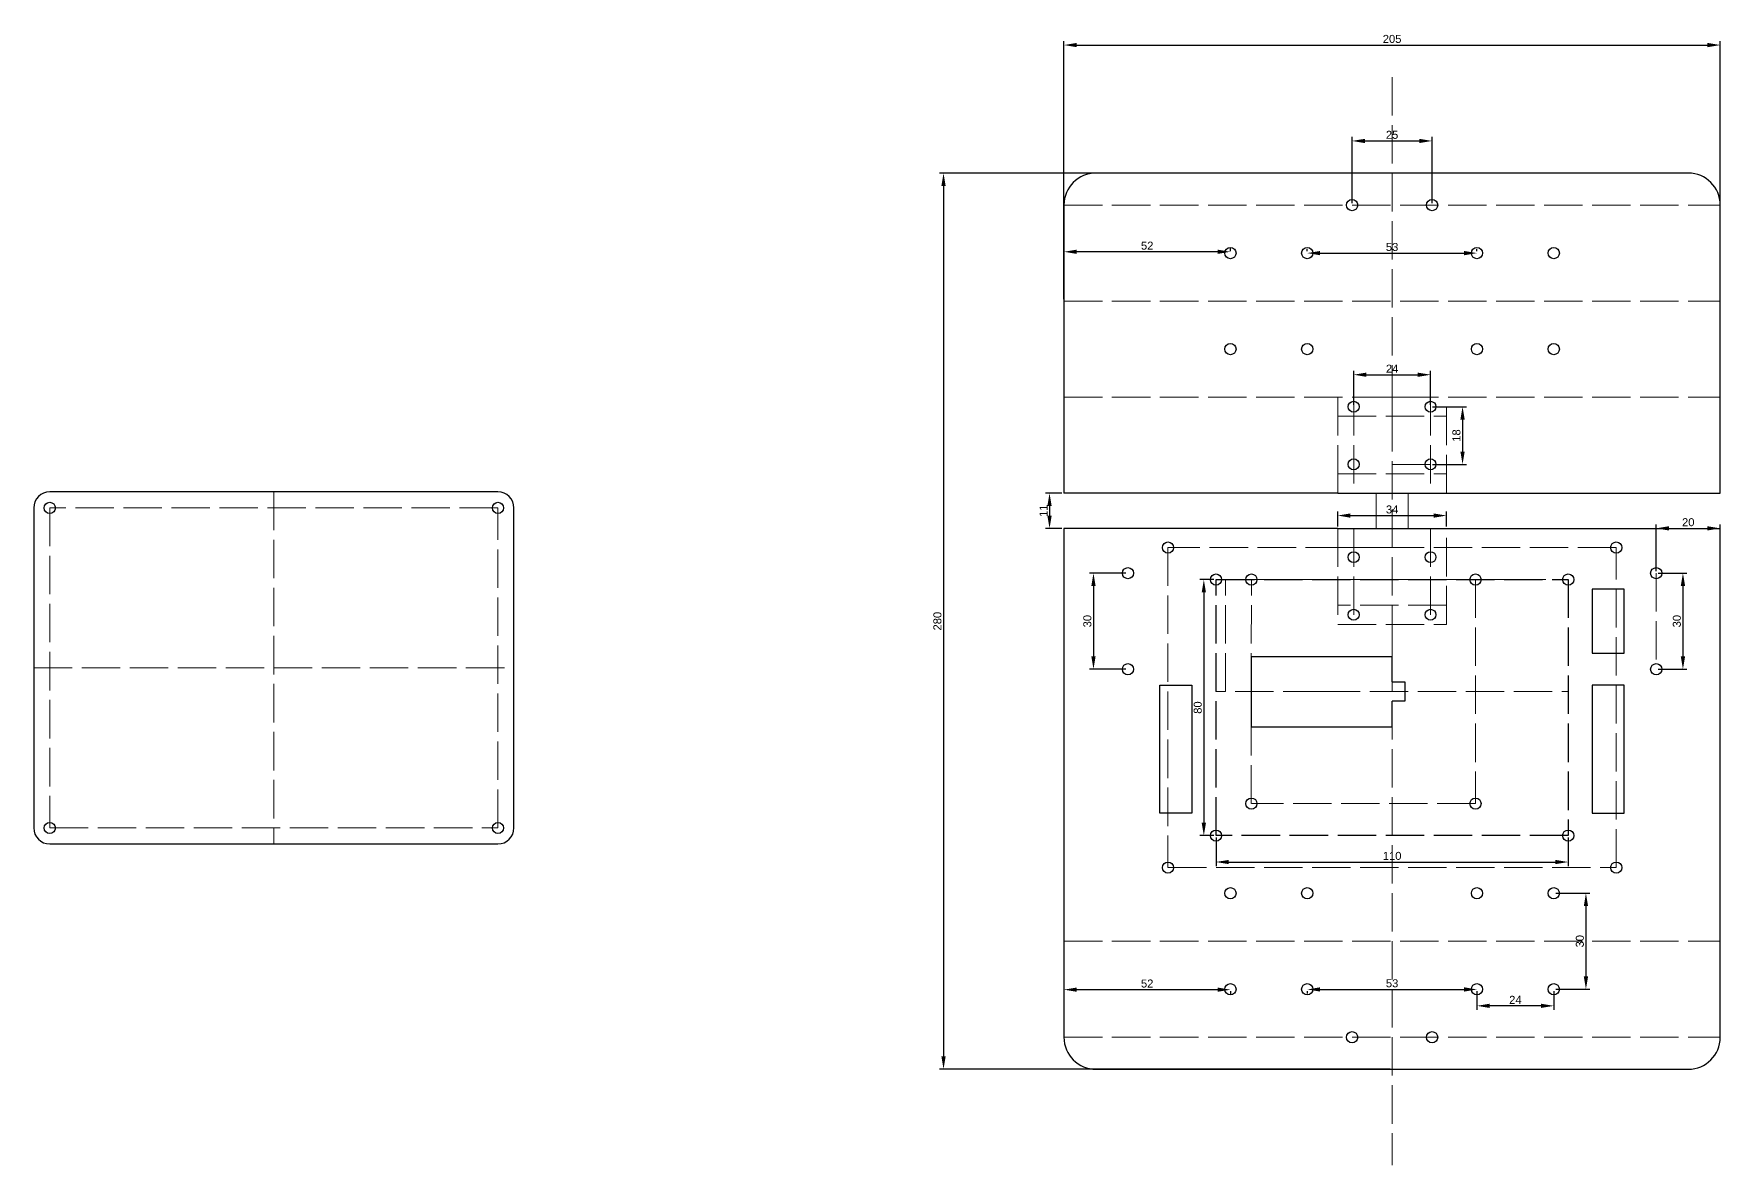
# Model space of a CAD drawing. Header units: millimetres. Extents: x 2418 to 6225, y 1939 to 4244.
# Drawn here: x 2418 to 2945, y 1939 to 2292 of the extents above; entities that cross this region are included whole.
import ezdxf

# ---------------------------------------------------------------- set-up
doc = ezdxf.new("R2010")
doc.units = ezdxf.units.MM
doc.linetypes.add('ACAD_ISO02W100', pattern=[15, 12, -3])
for name, color, linetype, lineweight in [('中心线', 40, 'ACAD_ISO02W100', 15), ('控制板轮廓线', 3, 'ACAD_ISO02W100', 30), ('标注线', 20, 'Continuous', 15), ('轮廓线', 7, 'Continuous', 30)]:
    doc.layers.add(name, color=color, linetype=linetype, lineweight=lineweight)
doc.styles.get("Standard").update_dxf_attribs({"font": 'arial.ttf'})
doc.dimstyles.new('ISO-25', dxfattribs={"dimtxt": 2.5, "dimasz": 4, "dimexe": 1.25, "dimexo": 0.625, "dimtad": 1, "dimtxsty": 'Standard', "dimcen": 2.5, "dimadec": 0, "dimazin": 0, "dimtfac": 1, "dimtmove": 0, "dimatfit": 3, "dimfxl": 1, "dimarcsym": 0})

# ---------------------------------------------------------------- blocks, each defined once
blk = doc.blocks.new('*D10')
at = {"layer": 'Defpoints', "color": 0, "transparency": 16777216}
for p in [(2945.09, 2288.78), (2740.09, 2208.78), (2945.09, 2208.78)]:
    blk.add_point(p, dxfattribs=at)
at = {"layer": '标注线', "color": 0, "lineweight": -2, "transparency": 16777216}
for p, q in [((2740.09, 2209.4), (2740.09, 2290.03)), ((2744.09, 2288.78), (2941.09, 2288.78)), ((2945.09, 2209.4), (2945.09, 2290.03))]:
    blk.add_line(p, q, dxfattribs=at)
at = {"layer": '标注线', "color": 0, "transparency": 16777216}
for points in [[(2744.09, 2289.44), (2744.09, 2288.11), (2740.09, 2288.78)], [(2941.09, 2289.44), (2941.09, 2288.11), (2945.09, 2288.78)]]:
    blk.add_solid(points, dxfattribs=at)
at = {"layer": '标注线', "color": 0, "transparency": 16777216, "insert": (2842.59, 2290.68), "char_height": 2.5, "attachment_point": 5}
blk.add_mtext('205', dxfattribs=at)
blk = doc.blocks.new('*D11')
at = {"layer": 'Defpoints', "color": 0, "transparency": 16777216}
for p in [(2842.59, 2248.78), (2702.48, 1968.78), (2842.59, 1968.78)]:
    blk.add_point(p, dxfattribs=at)
at = {"layer": '标注线', "color": 0, "lineweight": -2, "transparency": 16777216}
for p, q in [((2841.96, 2248.78), (2701.23, 2248.78)), ((2702.48, 2244.78), (2702.48, 1972.78)), ((2841.96, 1968.78), (2701.23, 1968.78))]:
    blk.add_line(p, q, dxfattribs=at)
at = {"layer": '标注线', "color": 0, "transparency": 16777216}
for points in [[(2701.82, 2244.78), (2703.15, 2244.78), (2702.48, 2248.78)], [(2701.82, 1972.78), (2703.15, 1972.78), (2702.48, 1968.78)]]:
    blk.add_solid(points, dxfattribs=at)
at = {"layer": '标注线', "color": 0, "transparency": 16777216, "insert": (2700.58, 2108.78), "char_height": 2.5, "attachment_point": 5, "rotation": 90}
blk.add_mtext('280', dxfattribs=at)
blk = doc.blocks.new('*D12')
at = {"layer": 'Defpoints', "color": 0, "transparency": 16777216}
for p in [(2740.09, 2148.78), (2735.59, 2137.78), (2740.09, 2137.78)]:
    blk.add_point(p, dxfattribs=at)
at = {"layer": '标注线', "color": 0, "lineweight": -2, "transparency": 16777216}
for p, q in [((2739.46, 2148.78), (2734.34, 2148.78)), ((2735.59, 2144.78), (2735.59, 2141.78)), ((2739.46, 2137.78), (2734.34, 2137.78))]:
    blk.add_line(p, q, dxfattribs=at)
at = {"layer": '标注线', "color": 0, "transparency": 16777216}
for points in [[(2734.92, 2144.78), (2736.26, 2144.78), (2735.59, 2148.78)], [(2734.92, 2141.78), (2736.26, 2141.78), (2735.59, 2137.78)]]:
    blk.add_solid(points, dxfattribs=at)
at = {"layer": '标注线', "color": 0, "transparency": 16777216, "insert": (2733.71, 2143.28), "char_height": 2.5, "attachment_point": 5, "rotation": 90}
blk.add_mtext('11', dxfattribs=at)
blk = doc.blocks.new('*D13')
at = {"layer": 'Defpoints', "color": 0, "transparency": 16777216}
for p in [(2854.59, 2175.78), (2854.59, 2157.78), (2864.59, 2157.78)]:
    blk.add_point(p, dxfattribs=at)
at = {"layer": '标注线', "color": 0, "lineweight": -2, "transparency": 16777216}
for p, q in [((2855.21, 2175.78), (2865.84, 2175.78)), ((2864.59, 2171.78), (2864.59, 2161.78)), ((2855.21, 2157.78), (2865.84, 2157.78))]:
    blk.add_line(p, q, dxfattribs=at)
at = {"layer": '标注线', "color": 0, "transparency": 16777216}
for points in [[(2863.92, 2171.78), (2865.26, 2171.78), (2864.59, 2175.78)], [(2863.92, 2161.78), (2865.26, 2161.78), (2864.59, 2157.78)]]:
    blk.add_solid(points, dxfattribs=at)
at = {"layer": '标注线', "color": 0, "transparency": 16777216, "insert": (2862.69, 2166.78), "char_height": 2.5, "attachment_point": 5, "rotation": 90}
blk.add_mtext('18', dxfattribs=at)
blk = doc.blocks.new('*D14')
at = {"layer": 'Defpoints', "color": 0, "transparency": 16777216}
for p in [(2854.59, 2185.78), (2830.59, 2175.78), (2854.59, 2175.78)]:
    blk.add_point(p, dxfattribs=at)
at = {"layer": '标注线', "color": 0, "lineweight": -2, "transparency": 16777216}
for p, q in [((2830.59, 2176.4), (2830.59, 2187.03)), ((2854.59, 2176.4), (2854.59, 2187.03)), ((2834.59, 2185.78), (2850.59, 2185.78))]:
    blk.add_line(p, q, dxfattribs=at)
at = {"layer": '标注线', "color": 0, "transparency": 16777216}
for points in [[(2834.59, 2186.44), (2834.59, 2185.11), (2830.59, 2185.78)], [(2850.59, 2186.44), (2850.59, 2185.11), (2854.59, 2185.78)]]:
    blk.add_solid(points, dxfattribs=at)
at = {"layer": '标注线', "color": 0, "transparency": 16777216, "insert": (2842.59, 2187.66), "char_height": 2.5, "attachment_point": 5}
blk.add_mtext('24', dxfattribs=at)
blk = doc.blocks.new('*D15')
at = {"layer": 'Defpoints', "color": 0, "transparency": 16777216}
for p in [(2859.59, 2141.77), (2825.59, 2137.78), (2859.59, 2137.78)]:
    blk.add_point(p, dxfattribs=at)
at = {"layer": '标注线', "color": 0, "lineweight": -2, "transparency": 16777216}
for p, q in [((2825.59, 2138.4), (2825.59, 2143.02)), ((2829.59, 2141.77), (2855.59, 2141.77)), ((2859.59, 2138.4), (2859.59, 2143.02))]:
    blk.add_line(p, q, dxfattribs=at)
at = {"layer": '标注线', "color": 0, "transparency": 16777216}
for points in [[(2829.59, 2142.44), (2829.59, 2141.1), (2825.59, 2141.77)], [(2855.59, 2142.44), (2855.59, 2141.1), (2859.59, 2141.77)]]:
    blk.add_solid(points, dxfattribs=at)
at = {"layer": '标注线', "color": 0, "transparency": 16777216, "insert": (2842.59, 2143.67), "char_height": 2.5, "attachment_point": 5}
blk.add_mtext('34', dxfattribs=at)
blk = doc.blocks.new('*D20')
at = {"layer": 'Defpoints', "color": 0, "transparency": 16777216}
for p in [(2893.09, 2023.78), (2893.09, 1993.78), (2903.13, 1993.78)]:
    blk.add_point(p, dxfattribs=at)
at = {"layer": '标注线', "color": 0, "lineweight": -2, "transparency": 16777216}
for p, q in [((2893.71, 2023.78), (2904.38, 2023.78)), ((2903.13, 2019.78), (2903.13, 1997.78)), ((2893.71, 1993.78), (2904.38, 1993.78))]:
    blk.add_line(p, q, dxfattribs=at)
at = {"layer": '标注线', "color": 0, "transparency": 16777216}
for points in [[(2902.47, 2019.78), (2903.8, 2019.78), (2903.13, 2023.78)], [(2902.47, 1997.78), (2903.8, 1997.78), (2903.13, 1993.78)]]:
    blk.add_solid(points, dxfattribs=at)
at = {"layer": '标注线', "color": 0, "transparency": 16777216, "insert": (2901.23, 2008.78), "char_height": 2.5, "attachment_point": 5, "rotation": 90}
blk.add_mtext('30', dxfattribs=at)
blk = doc.blocks.new('*D21')
at = {"layer": 'Defpoints', "color": 0, "transparency": 16777216}
for p in [(2869.09, 1993.78), (2893.09, 1993.78), (2869.09, 1988.59)]:
    blk.add_point(p, dxfattribs=at)
at = {"layer": '标注线', "color": 0, "lineweight": -2, "transparency": 16777216}
for p, q in [((2869.09, 1993.15), (2869.09, 1987.34)), ((2893.09, 1993.15), (2893.09, 1987.34)), ((2889.09, 1988.59), (2873.09, 1988.59))]:
    blk.add_line(p, q, dxfattribs=at)
at = {"layer": '标注线', "color": 0, "transparency": 16777216}
for points in [[(2873.09, 1989.26), (2873.09, 1987.93), (2869.09, 1988.59)], [(2889.09, 1989.26), (2889.09, 1987.93), (2893.09, 1988.59)]]:
    blk.add_solid(points, dxfattribs=at)
at = {"layer": '标注线', "color": 0, "transparency": 16777216, "insert": (2881.09, 1990.47), "char_height": 2.5, "attachment_point": 5}
blk.add_mtext('24', dxfattribs=at)
blk = doc.blocks.new('*D22')
at = {"layer": 'Defpoints', "color": 0, "transparency": 16777216}
for p in [(2925.09, 2123.78), (2925.09, 2093.78), (2933.43, 2093.78)]:
    blk.add_point(p, dxfattribs=at)
at = {"layer": '标注线', "color": 0, "lineweight": -2, "transparency": 16777216}
for p, q in [((2925.71, 2123.78), (2934.68, 2123.78)), ((2933.43, 2119.78), (2933.43, 2097.78)), ((2925.71, 2093.78), (2934.68, 2093.78))]:
    blk.add_line(p, q, dxfattribs=at)
at = {"layer": '标注线', "color": 0, "transparency": 16777216}
for points in [[(2932.76, 2119.78), (2934.1, 2119.78), (2933.43, 2123.78)], [(2932.76, 2097.78), (2934.1, 2097.78), (2933.43, 2093.78)]]:
    blk.add_solid(points, dxfattribs=at)
at = {"layer": '标注线', "color": 0, "transparency": 16777216, "insert": (2931.53, 2108.78), "char_height": 2.5, "attachment_point": 5, "rotation": 90}
blk.add_mtext('30', dxfattribs=at)
blk = doc.blocks.new('*D23')
at = {"layer": 'Defpoints', "color": 0, "transparency": 16777216}
for p in [(2816.09, 2223.78), (2869.09, 2223.78), (2869.09, 2223.78)]:
    blk.add_point(p, dxfattribs=at)
at = {"layer": '标注线', "color": 0, "lineweight": -2, "transparency": 16777216}
for p, q in [((2816.09, 2224.4), (2816.09, 2225.03)), ((2820.09, 2223.78), (2865.09, 2223.78)), ((2869.09, 2224.4), (2869.09, 2225.03))]:
    blk.add_line(p, q, dxfattribs=at)
at = {"layer": '标注线', "color": 0, "transparency": 16777216}
for points in [[(2820.09, 2224.44), (2820.09, 2223.11), (2816.09, 2223.78)], [(2865.09, 2224.44), (2865.09, 2223.11), (2869.09, 2223.78)]]:
    blk.add_solid(points, dxfattribs=at)
at = {"layer": '标注线', "color": 0, "transparency": 16777216, "insert": (2842.59, 2225.68), "char_height": 2.5, "attachment_point": 5}
blk.add_mtext('53', dxfattribs=at)
blk = doc.blocks.new('*D24')
at = {"layer": 'Defpoints', "color": 0, "transparency": 16777216}
for p in [(2740.09, 2224.19), (2740.09, 2223.78), (2792.09, 2223.78)]:
    blk.add_point(p, dxfattribs=at)
at = {"layer": '标注线', "color": 0, "lineweight": -2, "transparency": 16777216}
for p, q in [((2740.09, 2224.4), (2740.09, 2225.44)), ((2788.09, 2224.19), (2744.09, 2224.19)), ((2792.09, 2224.4), (2792.09, 2225.44))]:
    blk.add_line(p, q, dxfattribs=at)
at = {"layer": '标注线', "color": 0, "transparency": 16777216}
for points in [[(2744.09, 2224.85), (2744.09, 2223.52), (2740.09, 2224.19)], [(2788.09, 2224.85), (2788.09, 2223.52), (2792.09, 2224.19)]]:
    blk.add_solid(points, dxfattribs=at)
at = {"layer": '标注线', "color": 0, "transparency": 16777216, "insert": (2766.09, 2226.09), "char_height": 2.5, "attachment_point": 5}
blk.add_mtext('52', dxfattribs=at)
blk = doc.blocks.new('*D28')
at = {"layer": 'Defpoints', "color": 0, "transparency": 16777216}
for p in [(2760.09, 2123.78), (2749.31, 2093.78), (2760.09, 2093.78)]:
    blk.add_point(p, dxfattribs=at)
at = {"layer": '标注线', "color": 0, "lineweight": -2, "transparency": 16777216}
for p, q in [((2759.46, 2123.78), (2748.06, 2123.78)), ((2749.31, 2119.78), (2749.31, 2097.78)), ((2759.46, 2093.78), (2748.06, 2093.78))]:
    blk.add_line(p, q, dxfattribs=at)
at = {"layer": '标注线', "color": 0, "transparency": 16777216}
for points in [[(2748.65, 2119.78), (2749.98, 2119.78), (2749.31, 2123.78)], [(2748.65, 2097.78), (2749.98, 2097.78), (2749.31, 2093.78)]]:
    blk.add_solid(points, dxfattribs=at)
at = {"layer": '标注线', "color": 0, "transparency": 16777216, "insert": (2747.41, 2108.78), "char_height": 2.5, "attachment_point": 5, "rotation": 90}
blk.add_mtext('30', dxfattribs=at)
blk = doc.blocks.new('*D29')
at = {"layer": 'Defpoints', "color": 0, "transparency": 16777216}
for p in [(2945.09, 2137.78), (2925.09, 2123.78), (2945.09, 2123.78)]:
    blk.add_point(p, dxfattribs=at)
at = {"layer": '标注线', "color": 0, "lineweight": -2, "transparency": 16777216}
for p, q in [((2925.09, 2124.4), (2925.09, 2139.03)), ((2945.09, 2124.4), (2945.09, 2139.03)), ((2929.09, 2137.78), (2941.09, 2137.78))]:
    blk.add_line(p, q, dxfattribs=at)
at = {"layer": '标注线', "color": 0, "transparency": 16777216}
for points in [[(2929.09, 2138.44), (2929.09, 2137.11), (2925.09, 2137.78)], [(2941.09, 2138.44), (2941.09, 2137.11), (2945.09, 2137.78)]]:
    blk.add_solid(points, dxfattribs=at)
at = {"layer": '标注线', "color": 0, "transparency": 16777216, "insert": (2935.09, 2139.68), "char_height": 2.5, "attachment_point": 5}
blk.add_mtext('20', dxfattribs=at)
blk = doc.blocks.new('*D30')
at = {"layer": 'Defpoints', "color": 0, "transparency": 16777216}
for p in [(2816.09, 1993.78), (2869.09, 1993.78), (2869.09, 1993.72)]:
    blk.add_point(p, dxfattribs=at)
at = {"layer": '标注线', "color": 0, "lineweight": -2, "transparency": 16777216}
for p, q in [((2816.09, 1993.15), (2816.09, 1992.47)), ((2820.09, 1993.72), (2865.09, 1993.72)), ((2869.09, 1993.15), (2869.09, 1992.47))]:
    blk.add_line(p, q, dxfattribs=at)
at = {"layer": '标注线', "color": 0, "transparency": 16777216}
for points in [[(2820.09, 1994.38), (2820.09, 1993.05), (2816.09, 1993.72)], [(2865.09, 1994.38), (2865.09, 1993.05), (2869.09, 1993.72)]]:
    blk.add_solid(points, dxfattribs=at)
at = {"layer": '标注线', "color": 0, "transparency": 16777216, "insert": (2842.59, 1995.62), "char_height": 2.5, "attachment_point": 5}
blk.add_mtext('53', dxfattribs=at)
blk = doc.blocks.new('*D31')
at = {"layer": 'Defpoints', "color": 0, "transparency": 16777216}
for p in [(2740.09, 1993.78), (2740.09, 1993.64), (2792.09, 1993.78)]:
    blk.add_point(p, dxfattribs=at)
at = {"layer": '标注线', "color": 0, "lineweight": -2, "transparency": 16777216}
for p, q in [((2740.09, 1993.15), (2740.09, 1992.39)), ((2788.09, 1993.64), (2744.09, 1993.64)), ((2792.09, 1993.15), (2792.09, 1992.39))]:
    blk.add_line(p, q, dxfattribs=at)
at = {"layer": '标注线', "color": 0, "transparency": 16777216}
for points in [[(2744.09, 1994.31), (2744.09, 1992.98), (2740.09, 1993.64)], [(2788.09, 1994.31), (2788.09, 1992.98), (2792.09, 1993.64)]]:
    blk.add_solid(points, dxfattribs=at)
at = {"layer": '标注线', "color": 0, "transparency": 16777216, "insert": (2766.09, 1995.55), "char_height": 2.5, "attachment_point": 5}
blk.add_mtext('52', dxfattribs=at)
blk = doc.blocks.new('*D41')
at = {"layer": 'Defpoints', "color": 0, "transparency": 16777216}
for p in [(2855.09, 2258.82), (2830.09, 2238.78), (2855.09, 2238.78)]:
    blk.add_point(p, dxfattribs=at)
at = {"layer": '标注线', "color": 0, "lineweight": -2, "transparency": 16777216}
for p, q in [((2830.09, 2239.4), (2830.09, 2260.07)), ((2855.09, 2239.4), (2855.09, 2260.07)), ((2834.09, 2258.82), (2851.09, 2258.82))]:
    blk.add_line(p, q, dxfattribs=at)
at = {"layer": '标注线', "color": 0, "transparency": 16777216}
for points in [[(2834.09, 2259.48), (2834.09, 2258.15), (2830.09, 2258.82)], [(2851.09, 2259.48), (2851.09, 2258.15), (2855.09, 2258.82)]]:
    blk.add_solid(points, dxfattribs=at)
at = {"layer": '标注线', "color": 0, "transparency": 16777216, "insert": (2842.59, 2260.72), "char_height": 2.5, "attachment_point": 5}
blk.add_mtext('25', dxfattribs=at)
blk = doc.blocks.new('*D51')
at = {"layer": 'Defpoints', "color": 0, "transparency": 16777216}
for p in [(2787.59, 2121.78), (2783.79, 2041.78), (2787.59, 2041.78)]:
    blk.add_point(p, dxfattribs=at)
at = {"layer": '标注线', "color": 0, "lineweight": -2, "transparency": 16777216}
for p, q in [((2786.96, 2121.78), (2782.54, 2121.78)), ((2783.79, 2117.78), (2783.79, 2045.78)), ((2786.96, 2041.78), (2782.54, 2041.78))]:
    blk.add_line(p, q, dxfattribs=at)
at = {"layer": '标注线', "color": 0, "transparency": 16777216}
for points in [[(2783.12, 2117.78), (2784.45, 2117.78), (2783.79, 2121.78)], [(2783.12, 2045.78), (2784.45, 2045.78), (2783.79, 2041.78)]]:
    blk.add_solid(points, dxfattribs=at)
at = {"layer": '标注线', "color": 0, "transparency": 16777216, "insert": (2781.89, 2081.78), "char_height": 2.5, "attachment_point": 5, "rotation": 90}
blk.add_mtext('80', dxfattribs=at)
blk = doc.blocks.new('*D52')
at = {"layer": 'Defpoints', "color": 0, "transparency": 16777216}
for p in [(2787.59, 2041.78), (2897.59, 2041.78), (2897.59, 2033.53)]:
    blk.add_point(p, dxfattribs=at)
at = {"layer": '标注线', "color": 0, "lineweight": -2, "transparency": 16777216}
for p, q in [((2787.59, 2041.15), (2787.59, 2032.28)), ((2897.59, 2041.15), (2897.59, 2032.28)), ((2791.59, 2033.53), (2893.59, 2033.53))]:
    blk.add_line(p, q, dxfattribs=at)
at = {"layer": '标注线', "color": 0, "transparency": 16777216}
for points in [[(2791.59, 2034.19), (2791.59, 2032.86), (2787.59, 2033.53)], [(2893.59, 2034.19), (2893.59, 2032.86), (2897.59, 2033.53)]]:
    blk.add_solid(points, dxfattribs=at)
at = {"layer": '标注线', "color": 0, "transparency": 16777216, "insert": (2842.59, 2035.43), "char_height": 2.5, "attachment_point": 5}
blk.add_mtext('110', dxfattribs=at)

msp = doc.modelspace()

# ---------------------------------------------------------------- linework, layer by layer
at = {"layer": '中心线'}
for p, q in [((2842.589, 2278.778), (2842.589, 1938.778)), ((2813.241, 2248.778), (2813.241, 2248.778)), ((2740.089, 2238.778), (2945.089, 2238.778)), ((2740.089, 2238.778), (2740.089, 2178.778)), ((2740.089, 2238.778), (2740.089, 2208.778)), ((2740.089, 2238.778), (2750.089, 2238.778)), ((2945.089, 2178.778), (2945.089, 2238.778)), ((2740.089, 2208.778), (2945.089, 2208.778)), ((2740.089, 2208.778), (2804.089, 2208.778)), ((2740.089, 2178.778), (2945.089, 2178.778)), ((2825.589, 2178.778), (2825.589, 2148.778)), ((2825.589, 2178.778), (2825.589, 2172.778)), ((2842.589, 2178.778), (2830.589, 2178.778)), ((2830.589, 2178.778), (2830.589, 2148.778)), ((2842.589, 2178.778), (2842.589, 2172.778)), ((2842.589, 2178.778), (2854.589, 2178.778)), ((2854.589, 2178.778), (2854.589, 2148.778)), ((2859.589, 2148.778), (2859.589, 2178.778)), ((2825.589, 2172.778), (2859.589, 2172.778)), ((2825.589, 2148.778), (2825.589, 2154.778)), ((2825.589, 2154.778), (2859.589, 2154.778)), ((2854.589, 2157.778), (2842.589, 2157.778)), ((2854.589, 2154.778), (2854.589, 2157.778)), ((2423.32, 2144.168), (2423.32, 2044.168)), ((2563.32, 2144.168), (2423.32, 2144.168)), ((2493.32, 2149.168), (2493.32, 2039.168)), ((2563.32, 2044.168), (2563.32, 2144.168)), ((2825.589, 2148.778), (2859.589, 2148.778)), ((2842.589, 2148.778), (2837.589, 2148.778)), ((2837.589, 2148.778), (2837.589, 2137.778)), ((2847.589, 2137.778), (2847.589, 2148.778)), ((2842.589, 2137.778), (2825.589, 2137.778)), ((2825.589, 2137.778), (2825.589, 2107.778)), ((2825.589, 2137.778), (2825.589, 2131.778)), ((2842.589, 2137.778), (2830.589, 2137.778)), ((2830.589, 2137.778), (2830.589, 2107.778)), ((2837.589, 2137.778), (2847.589, 2137.778)), ((2842.589, 2137.778), (2854.589, 2137.778)), ((2859.589, 2137.778), (2847.589, 2137.778)), ((2854.589, 2137.778), (2854.589, 2107.778)), ((2859.589, 2107.778), (2859.589, 2137.778)), ((2842.589, 2131.778), (2772.589, 2131.778)), ((2772.589, 2131.778), (2772.589, 2031.778)), ((2842.589, 2131.778), (2802.589, 2131.778)), ((2825.589, 2131.778), (2859.589, 2131.778)), ((2830.589, 2131.778), (2830.589, 2128.778)), ((2882.589, 2131.778), (2842.589, 2131.778)), ((2912.589, 2131.778), (2842.589, 2131.778)), ((2854.589, 2131.778), (2854.589, 2131.778)), ((2912.589, 2031.778), (2912.589, 2131.778)), ((2925.089, 2123.778), (2925.089, 2093.778)), ((2790.589, 2086.778), (2790.589, 2121.778)), ((2798.589, 2086.778), (2798.639, 2121.778)), ((2798.639, 2121.778), (2868.639, 2121.778)), ((2820.589, 2121.778), (2890.589, 2121.778)), ((2868.639, 2121.778), (2868.639, 2051.778)), ((2859.589, 2113.778), (2825.589, 2113.778)), ((2859.589, 2107.778), (2859.589, 2113.778)), ((2825.589, 2107.778), (2859.589, 2107.778)), ((2842.589, 2107.778), (2842.589, 2097.778)), ((2945.089, 2108.778), (2945.089, 2068.778)), ((2418.32, 2094.168), (2568.32, 2094.168)), ((2820.589, 2086.778), (2787.537, 2086.778)), ((2798.589, 2051.778), (2798.589, 2086.778)), ((2820.589, 2086.778), (2897.589, 2086.778)), ((2868.639, 2051.778), (2798.639, 2051.778)), ((2423.32, 2044.168), (2563.32, 2044.168)), ((2772.589, 2031.778), (2912.589, 2031.778)), ((2740.089, 2008.778), (2945.089, 2008.778)), ((2740.089, 1978.778), (2945.089, 1978.778))]:
    msp.add_line(p, q, dxfattribs=at)
at = {"layer": '控制板轮廓线'}
for p, q in [((2787.589, 2121.778), (2897.589, 2121.778)), ((2787.589, 2041.778), (2787.589, 2121.778)), ((2897.589, 2121.778), (2897.589, 2041.778)), ((2897.589, 2041.778), (2787.589, 2041.778))]:
    msp.add_line(p, q, dxfattribs=at)
at = {"layer": '轮廓线'}
for p, q in [((2842.589, 2248.778), (2750.089, 2248.778)), ((2935.089, 2248.778), (2842.589, 2248.778)), ((2740.089, 2238.778), (2740.089, 2148.778)), ((2945.089, 2148.778), (2945.089, 2238.778)), ((2418.32, 2144.168), (2418.32, 2044.168)), ((2563.32, 2149.168), (2423.32, 2149.168)), ((2568.32, 2044.168), (2568.32, 2144.168)), ((2825.589, 2148.778), (2740.089, 2148.778)), ((2825.589, 2148.778), (2945.089, 2148.778)), ((2825.589, 2137.778), (2740.089, 2137.778)), ((2740.089, 2137.778), (2740.089, 1978.778)), ((2825.589, 2137.778), (2859.589, 2137.778)), ((2859.589, 2137.778), (2945.089, 2137.778)), ((2945.089, 1978.778), (2945.089, 2137.778)), ((2915.089, 2118.778), (2905.089, 2118.778)), ((2905.089, 2118.778), (2905.089, 2098.778)), ((2915.089, 2108.778), (2915.089, 2118.778)), ((2915.089, 2098.778), (2915.089, 2108.778)), ((2798.589, 2097.778), (2798.589, 2091.778)), ((2798.589, 2097.778), (2842.589, 2097.778)), ((2842.589, 2089.778), (2842.589, 2097.778)), ((2905.089, 2098.778), (2915.089, 2098.778)), ((2798.589, 2091.778), (2798.589, 2081.778)), ((2770.089, 2068.778), (2770.089, 2088.778)), ((2770.089, 2088.778), (2780.089, 2088.778)), ((2780.089, 2088.778), (2780.089, 2048.778)), ((2842.589, 2089.778), (2846.589, 2089.778)), ((2846.589, 2089.778), (2846.589, 2083.778)), ((2915.089, 2088.778), (2905.089, 2088.778)), ((2905.089, 2088.778), (2905.089, 2048.778)), ((2915.089, 2068.778), (2915.089, 2088.778)), ((2798.589, 2081.778), (2798.589, 2075.778)), ((2842.589, 2075.778), (2842.589, 2083.778)), ((2846.589, 2083.778), (2842.589, 2083.778)), ((2846.589, 2083.778), (2846.589, 2083.778)), ((2798.589, 2075.778), (2842.589, 2075.778)), ((2770.089, 2048.778), (2770.089, 2068.778)), ((2915.089, 2048.778), (2915.089, 2068.778)), ((2780.089, 2048.778), (2770.089, 2048.778)), ((2905.089, 2048.778), (2915.089, 2048.778)), ((2423.32, 2039.168), (2563.32, 2039.168)), ((2750.089, 1968.778), (2935.089, 1968.778))]:
    msp.add_line(p, q, dxfattribs=at)
for centre, radius in [((2830.089, 2238.778), 1.75), ((2855.089, 2238.778), 1.75), ((2792.089, 2223.778), 1.75), ((2816.089, 2223.778), 1.75), ((2869.089, 2223.778), 1.75), ((2893.089, 2223.778), 1.75), ((2792.089, 2193.778), 1.75), ((2816.089, 2193.778), 1.75), ((2869.089, 2193.778), 1.75), ((2893.089, 2193.778), 1.75), ((2830.589, 2175.778), 1.7), ((2854.589, 2175.778), 1.7), ((2830.589, 2157.778), 1.7), ((2854.589, 2157.778), 1.7), ((2423.32, 2144.168), 1.75), ((2563.32, 2144.168), 1.75), ((2772.589, 2131.778), 1.75), ((2912.589, 2131.778), 1.75), ((2830.589, 2128.778), 1.7), ((2854.589, 2128.778), 1.7), ((2760.089, 2123.778), 1.75), ((2787.589, 2121.778), 1.75), ((2798.639, 2121.778), 1.75), ((2868.639, 2121.778), 1.75), ((2897.589, 2121.778), 1.75), ((2925.089, 2123.778), 1.75), ((2830.589, 2110.778), 1.7), ((2854.589, 2110.778), 1.7), ((2760.089, 2093.778), 1.75), ((2925.089, 2093.778), 1.75), ((2798.639, 2051.778), 1.75), ((2868.639, 2051.778), 1.75), ((2423.32, 2044.168), 1.75), ((2563.32, 2044.168), 1.75), ((2787.589, 2041.778), 1.75), ((2897.589, 2041.778), 1.75), ((2772.589, 2031.778), 1.75), ((2912.589, 2031.778), 1.75), ((2792.089, 2023.778), 1.75), ((2816.089, 2023.778), 1.75), ((2869.089, 2023.778), 1.75), ((2893.089, 2023.778), 1.75), ((2792.089, 1993.778), 1.75), ((2816.089, 1993.778), 1.75), ((2869.089, 1993.778), 1.75), ((2893.089, 1993.778), 1.75), ((2830.089, 1978.778), 1.75), ((2855.089, 1978.778), 1.75)]:
    msp.add_circle(centre, radius, dxfattribs=at)
for centre, radius, start, end in [((2750.089, 2238.778), 10, 90, 180), ((2935.089, 2238.778), 10, 0, 90), ((2423.32, 2144.168), 5, 90, 180), ((2563.32, 2144.168), 5, 0, 90), ((2423.32, 2044.168), 5, 180, 270), ((2563.32, 2044.168), 5, 270, 0), ((2750.089, 1978.778), 10, 180, 270), ((2935.089, 1978.778), 10, 270, 0)]:
    msp.add_arc(centre, radius, start, end, dxfattribs=at)

# ---------------------------------------------------------------- dimensions: what is measured, and where the dimension line sits
at = {"layer": '标注线'}
for base, p1, p2, picture, middle in [((2945.089, 2288.778), (2740.089, 2208.778), (2945.089, 2208.778), '*D10', (2842.589, 2290.68)), ((2855.089, 2258.818), (2830.089, 2238.778), (2855.089, 2238.778), '*D41', (2842.589, 2260.719)), ((2740.089, 2224.186), (2792.089, 2223.778), (2740.089, 2223.778), '*D24', (2766.089, 2226.087)), ((2869.089, 2223.778), (2816.089, 2223.778), (2869.089, 2223.778), '*D23', (2842.589, 2225.681)), ((2854.589, 2185.778), (2830.589, 2175.778), (2854.589, 2175.778), '*D14', (2842.589, 2187.658)), ((2859.589, 2141.771), (2825.589, 2137.778), (2859.589, 2137.778), '*D15', (2842.589, 2143.673)), ((2945.089, 2137.778), (2925.089, 2123.778), (2945.089, 2123.778), '*D29', (2935.089, 2139.68)), ((2897.589, 2033.528), (2787.589, 2041.778), (2897.589, 2041.778), '*D52', (2842.589, 2035.43)), ((2740.089, 1993.645), (2792.089, 1993.778), (2740.089, 1993.778), '*D31', (2766.089, 1995.546)), ((2869.089, 1993.717), (2816.089, 1993.778), (2869.089, 1993.778), '*D30', (2842.589, 1995.619)), ((2869.089, 1988.594), (2893.089, 1993.778), (2869.089, 1993.778), '*D21', (2881.089, 1990.475))]:
    dim = msp.add_linear_dim(base=base, p1=p1, p2=p2, dimstyle='ISO-25', dxfattribs=at)
    dim.commit()
    dim.dimension.update_dxf_attribs({"geometry": picture, "text_midpoint": middle})
for base, p1, p2, picture, middle in [((2702.484, 1968.778), (2842.589, 2248.778), (2842.589, 1968.778), '*D11', (2700.583, 2108.778)), ((2864.589, 2157.778), (2854.589, 2175.778), (2854.589, 2157.778), '*D13', (2862.688, 2166.778)), ((2735.589, 2137.778), (2740.089, 2148.778), (2740.089, 2137.778), '*D12', (2733.709, 2143.278)), ((2749.313, 2093.778), (2760.089, 2123.778), (2760.089, 2093.778), '*D28', (2747.41, 2108.778)), ((2933.429, 2093.778), (2925.089, 2123.778), (2925.089, 2093.778), '*D22', (2931.527, 2108.778)), ((2783.787, 2041.778), (2787.589, 2121.778), (2787.589, 2041.778), '*D51', (2781.886, 2081.778)), ((2903.135, 1993.778), (2893.089, 2023.778), (2893.089, 1993.778), '*D20', (2901.232, 2008.778))]:
    dim = msp.add_linear_dim(base=base, p1=p1, p2=p2, angle=90, dimstyle='ISO-25', dxfattribs=at)
    dim.commit()
    dim.dimension.update_dxf_attribs({"geometry": picture, "text_midpoint": middle})

doc.saveas('drawing.dxf')
